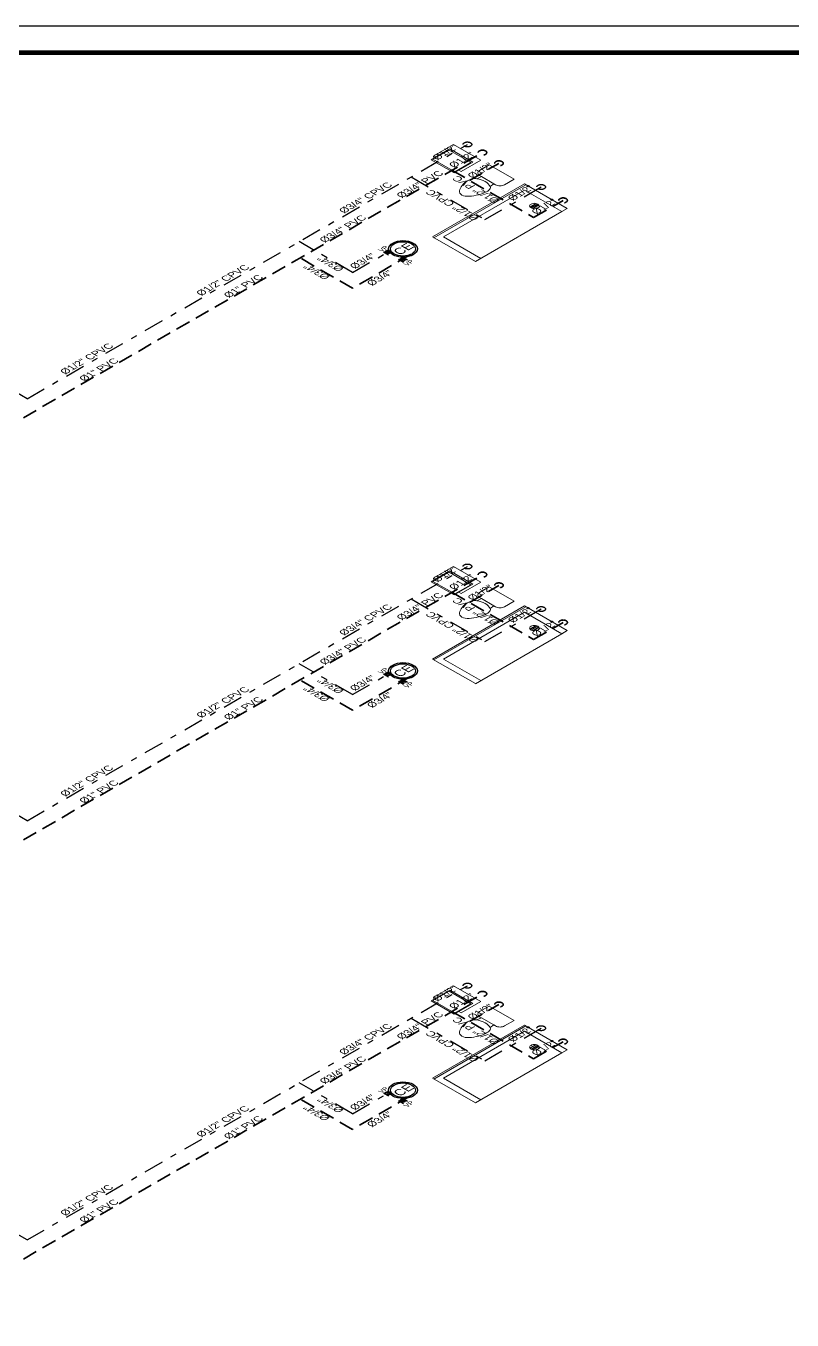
# Model space of a CAD drawing. Header units: feet. Extents: x 1019 to 2236, y -546 to 122.
# Drawn here: x 1067.83 to 1080.21, y -343.59 to -322.7 of the extents above; entities that cross this region are included whole.
import ezdxf

# ---------------------------------------------------------------- set-up
doc = ezdxf.new("R2010")
doc.units = ezdxf.units.FT
doc.header["$LTSCALE"] = 0.05
doc.header["$MEASUREMENT"] = 0
for name, pattern in [('CONTINUA', [0]), ('DASHDOT', [25.4, 12.7, -6.35, 0, -6.35]), ('HIDDEN', [9.525, 6.35, -3.175])]:
    doc.linetypes.add(name, pattern=pattern)
for name, color, linetype, lineweight in [('AGUA POTABLE', 5, 'HIDDEN', 35), ('AGUAFRIA', 5, 'HIDDEN', 30), ('I-FURN', 8, 'Continuous', 0), ('P-SANR-FIXT', 8, 'Continuous', 9)]:
    doc.layers.add(name, color=color, linetype=linetype, lineweight=lineweight)
for name, color, linetype in [('AGUA_CALIENTE', 1, 'DASHDOT'), ('MARCO', 1, 'Continuous'), ('TEXXT', 2, 'Continuous')]:
    doc.layers.add(name, color=color, linetype=linetype)
doc.styles.add('DAMIAN', font='arial.ttf', dxfattribs={"height": 0.12})

# ---------------------------------------------------------------- blocks, each defined once
blk = doc.blocks.new('A$C15954AF6')
at = {"layer": 'P-SANR-FIXT'}
for p, q in [((0, 0.813), (1.75, 0.813)), ((0, 0.813), (0.001, 0.001)), ((1.75, 0.787), (0, 0.787)), ((0.102, 0.711), (1.648, 0.711)), ((0.102, 0.711), (0.102, 0)), ((1.648, 0.711), (1.649, 0)), ((1.75, 0.813), (1.75, 0)), ((1.434, 0.387), (1.523, 0.387)), ((1.523, 0.378), (1.434, 0.378)), ((1.434, 0.36), (1.523, 0.36)), ((1.523, 0.351), (1.434, 0.351)), ((1.434, 0.333), (1.523, 0.333)), ((1.523, 0.324), (1.434, 0.324)), ((1.649, 0), (0.001, 0)), ((1.649, 0), (1.75, 0))]:
    blk.add_line(p, q, dxfattribs=at)
for centre, radius, start, end in [((1.478, 0.355), 0.0635, 0.0472, 180.0472), ((1.478, 0.355), 0.0635, 0.0472, 180.0472), ((1.478, 0.355), 0.0635, 180.0472, 0.0472), ((1.478, 0.355), 0.0635, 180.0472, 0.0472), ((1.434, 0.383), 0.00444, 90.0472, 270.0472), ((1.434, 0.355), 0.00444, 90.0472, 270.0472), ((1.523, 0.383), 0.00444, 270.0472, 90.0472), ((1.523, 0.355), 0.00444, 270.0472, 90.0472), ((1.434, 0.328), 0.00444, 90.0472, 270.0472), ((1.523, 0.328), 0.00444, 270.0472, 90.0472)]:
    blk.add_arc(centre, radius, start, end, dxfattribs=at)
blk = doc.blocks.new('bath_sink_6127 - bath_sink_6127-V2-Nivel 1')
at = {"layer": 'I-FURN'}
for p, q in [((0.293, 0.297), (-0.127, 0.297)), ((-0.127, 0.297), (-0.127, -0.29)), ((0.395, 0.244), (-0.005, 0.244)), ((-0.005, 0.244), (-0.005, -0.245)), ((0.025, -0.234), (0.025, 0.233)), ((0.025, 0.233), (0.369, 0.233)), ((0.293, 0.244), (0.293, 0.297)), ((0.369, 0.233), (0.369, -0.234)), ((0.395, -0.245), (0.395, 0.244)), ((0.293, -0.29), (-0.127, -0.29)), ((-0.005, -0.245), (0.395, -0.245)), ((0.369, -0.234), (0.025, -0.234)), ((0.293, -0.29), (0.293, -0.245))]:
    blk.add_line(p, q, dxfattribs=at)
blk = doc.blocks.new('Toilet_-_Tank_-_3D_4840 - 17_ High_ Seat Not Visible-536545-Nivel 1')
at = {"layer": 'P-SANR-FIXT'}
for p, q in [((0.248, 0.489), (-0.248, 0.489)), ((-0.248, 0.489), (-0.248, 0.298)), ((0.248, 0.298), (0.248, 0.489)), ((-0.159, 0.21), (-0.123, 0.21)), ((-0.123, 0.21), (-0.132, 0.127)), ((-0.123, 0.21), (0.123, 0.21)), ((0.132, 0.127), (0.123, 0.21)), ((0.123, 0.21), (0.159, 0.21))]:
    blk.add_line(p, q, dxfattribs=at)
for centre, radius, start, end in [((-0.159, 0.298), 0.0889, 180, 270), ((0.159, 0.298), 0.0889, 270, 360), ((-0.023, 0.008), 0.167, 151.0596, 182.709), ((-0.083, 0.041), 0.0995, 119.8981, 151.0596), ((0, -0.104), 0.266, 90.1019, 119.8981), ((0, -0.104), 0.266, 60.1019, 89.8981), ((0.083, 0.041), 0.0995, 28.9404, 60.1019), ((0.023, 0.008), 0.167, 357.291, 28.9404), ((0.25, 0.021), 0.441, 182.709, 218.5058), ((-0.25, 0.021), 0.441, 321.4942, 357.291), ((0.011, -0.169), 0.136, 218.5058, 265.219), ((-0.011, -0.169), 0.136, 274.781, 321.4942)]:
    blk.add_arc(centre, radius, start, end, dxfattribs=at)

msp = doc.modelspace()

# ---------------------------------------------------------------- hatches: boundary and pattern name
at = {"layer": 'AGUA POTABLE', "ltscale": 0.75, "extrusion": (0, 0.816497, 0.57735)}
h = msp.add_hatch(color=256, dxfattribs=at)
h.dxf.hatch_style = 1
edge = h.paths.add_edge_path()
edge.add_arc((-1075.209, 184.218), 0.0691, -135, 225)
h = msp.add_hatch(color=256, dxfattribs=at)
h.dxf.hatch_style = 1
edge = h.paths.add_edge_path()
edge.add_arc((-1075.475, 184.517), 0.0691, -135, 225)
h = msp.add_hatch(color=256, dxfattribs=at)
h.dxf.hatch_style = 1
edge = h.paths.add_edge_path()
edge.add_arc((-1076.511, 185.554), 0.0691, -135, 225)
h = msp.add_hatch(color=256, dxfattribs=at)
h.dxf.hatch_style = 1
edge = h.paths.add_edge_path()
edge.add_arc((-1075.209, 184.218), 0.0691, -135, 225)
h = msp.add_hatch(color=256, dxfattribs=at)
h.dxf.hatch_style = 1
edge = h.paths.add_edge_path()
edge.add_arc((-1075.475, 184.517), 0.0691, -135, 225)
h = msp.add_hatch(color=256, dxfattribs=at)
h.dxf.hatch_style = 1
edge = h.paths.add_edge_path()
edge.add_arc((-1076.511, 185.554), 0.0691, -135, 225)
h = msp.add_hatch(color=256, dxfattribs=at)
h.dxf.hatch_style = 1
edge = h.paths.add_edge_path()
edge.add_arc((-1075.209, 184.218), 0.0691, -135, 225)
h = msp.add_hatch(color=256, dxfattribs=at)
h.dxf.hatch_style = 1
edge = h.paths.add_edge_path()
edge.add_arc((-1075.475, 184.517), 0.0691, -135, 225)
h = msp.add_hatch(color=256, dxfattribs=at)
h.dxf.hatch_style = 1
edge = h.paths.add_edge_path()
edge.add_arc((-1076.511, 185.554), 0.0691, -135, 225)
at = {"layer": 'AGUA_CALIENTE', "ltscale": 0.5, "extrusion": (0, 0.816497, 0.57735)}
h = msp.add_hatch(color=256, dxfattribs=at)
h.dxf.hatch_style = 1
edge = h.paths.add_edge_path()
edge.add_arc((-1074.966, 183.989), 0.0691, -135, 225)
h = msp.add_hatch(color=256, dxfattribs=at)
h.dxf.hatch_style = 1
edge = h.paths.add_edge_path()
edge.add_arc((-1076.157, 185.179), 0.0691, -135, 225)
h = msp.add_hatch(color=256, dxfattribs=at)
h.dxf.hatch_style = 1
edge = h.paths.add_edge_path()
edge.add_arc((-1074.966, 183.989), 0.0691, -135, 225)
h = msp.add_hatch(color=256, dxfattribs=at)
h.dxf.hatch_style = 1
edge = h.paths.add_edge_path()
edge.add_arc((-1076.157, 185.179), 0.0691, -135, 225)
h = msp.add_hatch(color=256, dxfattribs=at)
h.dxf.hatch_style = 1
edge = h.paths.add_edge_path()
edge.add_arc((-1074.966, 183.989), 0.0691, -135, 225)
h = msp.add_hatch(color=256, dxfattribs=at)
h.dxf.hatch_style = 1
edge = h.paths.add_edge_path()
edge.add_arc((-1076.157, 185.179), 0.0691, -135, 225)
at = {"layer": 'TEXXT', "extrusion": (0, 0.816497, 0.57735)}
h = msp.add_hatch(color=256, dxfattribs=at)
h.dxf.hatch_style = 1
h.paths.add_polyline_path([(-1073.637, 186.997), (-1073.682, 186.997), (-1073.682, 187.043, -0.198912), (-1073.65, 187.03, -0.198912)])
h = msp.add_hatch(color=256, dxfattribs=at)
h.dxf.hatch_style = 1
h.paths.add_polyline_path([(-1073.682, 186.997), (-1073.682, 186.952, -0.198912), (-1073.714, 186.965, -0.198912), (-1073.728, 186.997)])
h = msp.add_hatch(color=256, dxfattribs=at)
h.dxf.hatch_style = 1
h.paths.add_polyline_path([(-1073.876, 187.207), (-1073.921, 187.207), (-1073.921, 187.253, -0.198912), (-1073.889, 187.239, -0.198912)])
h = msp.add_hatch(color=256, dxfattribs=at)
h.dxf.hatch_style = 1
h.paths.add_polyline_path([(-1073.921, 187.207), (-1073.921, 187.162, -0.198912), (-1073.954, 187.175, -0.198912), (-1073.967, 187.207)])
h = msp.add_hatch(color=256, dxfattribs=at)
h.dxf.hatch_style = 1
h.paths.add_polyline_path([(-1073.637, 186.997), (-1073.682, 186.997), (-1073.682, 187.043, -0.198912), (-1073.65, 187.03, -0.198912)])
h = msp.add_hatch(color=256, dxfattribs=at)
h.dxf.hatch_style = 1
h.paths.add_polyline_path([(-1073.682, 186.997), (-1073.682, 186.952, -0.198912), (-1073.714, 186.965, -0.198912), (-1073.728, 186.997)])
h = msp.add_hatch(color=256, dxfattribs=at)
h.dxf.hatch_style = 1
h.paths.add_polyline_path([(-1073.876, 187.207), (-1073.921, 187.207), (-1073.921, 187.253, -0.198912), (-1073.889, 187.239, -0.198912)])
h = msp.add_hatch(color=256, dxfattribs=at)
h.dxf.hatch_style = 1
h.paths.add_polyline_path([(-1073.921, 187.207), (-1073.921, 187.162, -0.198912), (-1073.954, 187.175, -0.198912), (-1073.967, 187.207)])
h = msp.add_hatch(color=256, dxfattribs=at)
h.dxf.hatch_style = 1
h.paths.add_polyline_path([(-1073.637, 186.997), (-1073.682, 186.997), (-1073.682, 187.043, -0.198912), (-1073.65, 187.03, -0.198912)])
h = msp.add_hatch(color=256, dxfattribs=at)
h.dxf.hatch_style = 1
h.paths.add_polyline_path([(-1073.682, 186.997), (-1073.682, 186.952, -0.198912), (-1073.714, 186.965, -0.198912), (-1073.728, 186.997)])
h = msp.add_hatch(color=256, dxfattribs=at)
h.dxf.hatch_style = 1
h.paths.add_polyline_path([(-1073.876, 187.207), (-1073.921, 187.207), (-1073.921, 187.253, -0.198912), (-1073.889, 187.239, -0.198912)])
h = msp.add_hatch(color=256, dxfattribs=at)
h.dxf.hatch_style = 1
h.paths.add_polyline_path([(-1073.921, 187.207), (-1073.921, 187.162, -0.198912), (-1073.954, 187.175, -0.198912), (-1073.967, 187.207)])

# ---------------------------------------------------------------- linework, layer by layer
at = {"layer": 'AGUA POTABLE', "ltscale": 0.75, "extrusion": (0, 0.816497, 0.57735)}
for p, q in [((1067.795, -329.022, 2.046), (1075.209, -324.742, -4.007)), ((1074.998, -325.19, -3.374), (1075.475, -324.915, -3.763)), ((1074.716, -325.027, -3.604), (1076.035, -325.788, -2.528)), ((1076.035, -325.788, -2.528), (1076.511, -325.513, -2.917)), ((1074.049, -326.388, -1.68), (1073.11, -326.93, -0.913)), ((1073.11, -326.93, -0.913), (1072.265, -326.442, -1.603)), ((1067.795, -335.837, -2.772), (1075.209, -331.556, -8.825)), ((1074.998, -332.004, -8.192), (1075.475, -331.729, -8.581)), ((1074.716, -331.841, -8.423), (1076.035, -332.602, -7.346)), ((1076.035, -332.602, -7.346), (1076.511, -332.327, -7.735)), ((1073.11, -333.744, -5.732), (1072.265, -333.256, -6.422)), ((1074.049, -333.202, -6.498), (1073.11, -333.744, -5.732)), ((1067.795, -342.605, -7.558), (1075.209, -338.325, -13.611)), ((1074.998, -338.772, -12.978), (1075.475, -338.497, -13.367)), ((1074.716, -338.609, -13.209), (1076.035, -339.371, -12.132)), ((1076.035, -339.371, -12.132), (1076.511, -339.096, -12.521)), ((1074.049, -339.97, -11.284), (1073.11, -340.512, -10.518)), ((1073.11, -340.512, -10.518), (1072.265, -340.024, -11.207))]:
    msp.add_line(p, q, dxfattribs=at)
for centre in [(-1075.209, 184.218, -267.464), (-1075.475, 184.517, -267.464), (-1076.511, 185.554, -267.464), (-1075.209, 184.218, -275.81), (-1075.475, 184.517, -275.81), (-1076.511, 185.554, -275.81), (-1075.209, 184.218, -284.099), (-1075.475, 184.517, -284.099), (-1076.511, 185.554, -284.099)]:
    msp.add_circle(centre, 0.0691, dxfattribs=at)
at = {"layer": 'AGUA_CALIENTE', "ltscale": 0.5, "extrusion": (0, 0.816497, 0.57735)}
for p, q in [((1067.854, -328.716, 1.612), (1074.966, -324.61, -4.195)), ((1074.057, -325.134, -3.452), (1075.248, -325.822, -2.48)), ((1075.248, -325.822, -2.48), (1076.172, -325.288, -3.234)), ((1073.111, -326.677, -1.271), (1072.248, -326.179, -1.975)), ((1073.111, -326.677, -1.271), (1073.73, -326.319, -1.777)), ((1067.854, -328.716, 1.612), (1066.728, -328.066, 0.693)), ((1067.854, -335.53, -3.206), (1074.966, -331.424, -9.013)), ((1074.057, -331.948, -8.271), (1075.248, -332.636, -7.298)), ((1075.248, -332.636, -7.298), (1076.172, -332.103, -8.053)), ((1073.111, -333.491, -6.089), (1072.248, -332.993, -6.794)), ((1073.111, -333.491, -6.089), (1073.73, -333.133, -6.595)), ((1067.854, -335.53, -3.206), (1066.728, -334.88, -4.125)), ((1067.854, -342.298, -7.992), (1074.966, -338.192, -13.799)), ((1074.057, -338.717, -13.057), (1075.248, -339.404, -12.084)), ((1075.248, -339.404, -12.084), (1076.172, -338.871, -12.839)), ((1073.111, -340.259, -10.875), (1072.248, -339.761, -11.58)), ((1073.111, -340.259, -10.875), (1073.73, -339.901, -11.381)), ((1067.854, -342.298, -7.992), (1066.728, -341.648, -8.911))]:
    msp.add_line(p, q, dxfattribs=at)
for centre in [(-1074.966, 183.989, -267.464), (-1076.157, 185.179, -267.464), (-1074.966, 183.989, -275.81), (-1076.157, 185.179, -275.81), (-1074.966, 183.989, -284.099), (-1076.157, 185.179, -284.099)]:
    msp.add_circle(centre, 0.0691, dxfattribs=at)
at = {"layer": 'AGUAFRIA', "color": 3, "linetype": 'CONTINUA', "extrusion": (0, 0.816497, 0.57735)}
for centre, radius in [((-1073.925, 186.911, -267.464), 0.233), ((-1073.925, 186.911, -267.464), 0.201), ((-1073.925, 186.911, -275.81), 0.233), ((-1073.925, 186.911, -275.81), 0.201), ((-1073.925, 186.911, -284.099), 0.233), ((-1073.925, 186.911, -284.099), 0.201)]:
    msp.add_circle(centre, radius, dxfattribs=at)
at = {"layer": 'MARCO'}
msp.add_lwpolyline([(1054.272, -322.696), (1118.772, -322.696), (1118.772, -364.696), (1054.272, -364.696)], close=True, dxfattribs=at)
at = {"layer": 'MARCO', "const_width": 0.075}
msp.add_lwpolyline([(1111.6, -323.13), (1054.706, -323.13), (1054.706, -364.262), (1111.6, -364.262)], close=True, dxfattribs=at)
at = {"layer": 'TEXXT', "extrusion": (0, 0.816497, 0.57735)}
for p, q in [((1073.613, -326.343, -1.743), (1073.694, -326.391, -1.675)), ((1073.728, -326.347, -1.738), (1073.637, -326.347, -1.738)), ((1073.677, -326.306, -1.796), (1073.759, -326.354, -1.728)), ((1073.682, -326.32, -1.775), (1073.682, -326.373, -1.701)), ((1073.852, -326.464, -1.572), (1073.934, -326.512, -1.504)), ((1073.967, -326.468, -1.567), (1073.876, -326.468, -1.567)), ((1073.916, -326.427, -1.625), (1073.998, -326.475, -1.557)), ((1073.921, -326.441, -1.604), (1073.921, -326.494, -1.529)), ((1073.613, -333.157, -6.562), (1073.694, -333.205, -6.494)), ((1073.728, -333.161, -6.556), (1073.637, -333.161, -6.556)), ((1073.677, -333.12, -6.614), (1073.759, -333.168, -6.546)), ((1073.682, -333.135, -6.593), (1073.682, -333.187, -6.519)), ((1073.852, -333.278, -6.391), (1073.934, -333.326, -6.323)), ((1073.967, -333.282, -6.385), (1073.876, -333.282, -6.385)), ((1073.916, -333.241, -6.443), (1073.998, -333.289, -6.375)), ((1073.921, -333.256, -6.422), (1073.921, -333.308, -6.348)), ((1073.613, -339.925, -11.348), (1073.694, -339.973, -11.28)), ((1073.728, -339.929, -11.342), (1073.637, -339.929, -11.342)), ((1073.677, -339.888, -11.4), (1073.759, -339.936, -11.332)), ((1073.682, -339.903, -11.379), (1073.682, -339.955, -11.305)), ((1073.852, -340.046, -11.177), (1073.934, -340.094, -11.108)), ((1073.967, -340.05, -11.171), (1073.876, -340.05, -11.171)), ((1073.916, -340.009, -11.229), (1073.998, -340.057, -11.161)), ((1073.921, -340.024, -11.208), (1073.921, -340.076, -11.134))]:
    msp.add_line(p, q, dxfattribs=at)
for centre in [(-1073.682, 186.997, -267.464), (-1073.921, 187.207, -267.464), (-1073.682, 186.997, -275.81), (-1073.921, 187.207, -275.81), (-1073.682, 186.997, -284.099), (-1073.921, 187.207, -284.099)]:
    msp.add_circle(centre, 0.0455, dxfattribs=at)

# ---------------------------------------------------------------- block references
at = {"extrusion": (0, 0.816497, 0.57735), "xscale": 1.200000000000001, "yscale": 1.200000000000001, "zscale": 1.200000000000001, "rotation": 225}
for p in [(-1075.094, 187.267, -267.464), (-1075.094, 187.267, -275.81), (-1075.094, 187.267, -284.099)]:
    msp.add_blockref('A$C15954AF6', p, dxfattribs=at)
at = {"layer": 'I-FURN', "extrusion": (-9.38133e-16, 0.816497, 0.57735), "xscale": 1.065337346494273, "yscale": 1.065337346494273, "zscale": 1.065337346494273, "rotation": 45.04719469212914}
for p in [(-1074.864, 184.303, -267.464), (-1074.864, 184.303, -275.81), (-1074.864, 184.303, -284.099)]:
    msp.add_blockref('bath_sink_6127 - bath_sink_6127-V2-Nivel 1', p, dxfattribs=at)
at = {"layer": 'P-SANR-FIXT', "extrusion": (-9.38133e-16, 0.816497, 0.57735), "xscale": 1.145881346389999, "yscale": 1.145881346389999, "zscale": 1.145881346389999, "rotation": 135.0471946921312}
for p in [(-1075.122, 185.157, -267.464), (-1075.122, 185.157, -275.81), (-1075.122, 185.157, -284.099)]:
    msp.add_blockref('Toilet_-_Tank_-_3D_4840 - 17_ High_ Seat Not Visible-536545-Nivel 1', p, dxfattribs=at)

# ---------------------------------------------------------------- texts
at = {"layer": 'TEXXT', "extrusion": (0, 0.816497, 0.57735), "style": 'DAMIAN'}
for s, insert, char_height, width, attachment_point, text_direction in [('\\A1;{\\fArial|b0|i0|c238|p34;%%C}1/2{\\fArial|b0|i0|c238|p34;"}  ', (1074.378, -324.81, -3.911), 0.144, 3.4848, 1, (0.707107, 0.408248, -0.57735)), ('\\A1;{\\fArial|b0|i0|c238|p34;%%C}1/2{\\fArial|b0|i0|c238|p34;"}  ', (1074.648, -324.932, -3.738), 0.144, 3.4848, 1, (0.707107, 0.408248, -0.57735)), ('\\A1;{\\fArial|b0|i0|c238|p34;%%C}1/2{\\fArial|b0|i0|c238|p34;"}  ', (1074.948, -325.104, -3.496), 0.144, 3.4848, 1, (0.707107, 0.408248, -0.57735)), ('\\A1;{\\fArial|b0|i0|c238|p34;%%C}3/4{\\fArial|b0|i0|c238|p34;"} PVC', (1074.492, -325.023, -3.609), 0.144, 3.4848, 3, (0.707107, 0.408248, -0.57735)), ('\\A1;{\\fArial|b0|i0|c238|p34;%%C}1/2{\\fArial|b0|i0|c238|p34;"} PVC', (1074.707, -325.168, -3.404), 0.144, 3.4848, 3, (-0.707107, 0.408248, -0.57735)), ('\\A1;{\\fArial|b0|i0|c238|p34;%%C}3/4{\\fArial|b0|i0|c238|p34;"} CPVC', (1073.666, -325.211, -3.344), 0.144, 3.4848, 3, (0.707107, 0.408248, -0.57735)), ('\\A1;{\\fArial|b0|i0|c238|p34;%%C}1/2{\\fArial|b0|i0|c238|p34;"} CPVC', (1074.275, -325.389, -3.092), 0.144, 3.4848, 3, (-0.707107, 0.408248, -0.57735)), ('\\A1;{\\fArial|b0|i0|c238|p34;%%C}1/2{\\fArial|b0|i0|c238|p34;"}  ', (1075.597, -325.466, -2.984), 0.144, 3.4848, 1, (0.707107, 0.408248, -0.57735)), ('\\A1;{\\fArial|b0|i0|c238|p34;%%C}1/2{\\fArial|b0|i0|c238|p34;"}  ', (1075.98, -325.686, -2.672), 0.144, 3.4848, 1, (0.707107, 0.408248, -0.57735)), ('\\A1;{\\fArial|b0|i0|c238|p34;%%C}3/4{\\fArial|b0|i0|c238|p34;"} PVC', (1073.248, -325.742, -2.594), 0.144, 3.4848, 3, (0.707107, 0.408248, -0.57735)), ('\\A1;{\\fArial|b0|i0|c238|p34;%%C}3/4{\\fArial|b0|i0|c238|p34;"}  ', (1073.046, -326.566, -1.428), 0.144, 3.4848, 1, (0.707107, 0.408248, -0.57735)), ('VP', (1073.637, -326.239, -1.89), 0.0943, 1.46362, 3, (0.707107, 0.408248, -0.57735)), ('CE', (1073.992, -326.191, -1.958), 0.1752, 2.71814, 3, (0.707107, 0.408248, -0.57735)), ('\\A1;{\\fArial|b0|i0|c238|p34;%%C}1/2{\\fArial|b0|i0|c238|p34;"} CPVC', (1071.36, -326.542, -1.461), 0.144, 3.4848, 3, (0.707107, 0.408248, -0.57735)), ('\\A1;{\\fArial|b0|i0|c238|p34;%%C}3/4{\\fArial|b0|i0|c238|p34;"}  ', (1072.66, -326.799, -1.098), 0.144, 3.4848, 1, (-0.707107, 0.408248, -0.57735)), ('\\A1;{\\fArial|b0|i0|c238|p34;%%C}3/4{\\fArial|b0|i0|c238|p34;"}  ', (1072.885, -326.669, -1.282), 0.144, 3.4848, 1, (-0.707107, 0.408248, -0.57735)), ('VP', (1074.049, -326.466, -1.569), 0.0943, 1.46362, 3, (0.707107, 0.408248, -0.57735)), ('\\A1;{\\fArial|b0|i0|c238|p34;%%C}1{\\fArial|b0|i0|c238|p34;"} PVC', (1071.582, -326.703, -1.233), 0.144, 3.4848, 3, (0.707107, 0.408248, -0.57735)), ('\\A1;{\\fArial|b0|i0|c238|p34;%%C}3/4{\\fArial|b0|i0|c238|p34;"}  ', (1073.322, -326.839, -1.041), 0.144, 3.4848, 1, (0.707107, 0.408248, -0.57735)), ('\\A1;{\\fArial|b0|i0|c238|p34;%%C}1/2{\\fArial|b0|i0|c238|p34;"} CPVC', (1069.162, -327.811, 0.334), 0.144, 3.4848, 3, (0.707107, 0.408248, -0.57735)), ('\\A1;{\\fArial|b0|i0|c238|p34;%%C}1{\\fArial|b0|i0|c238|p34;"} PVC', (1069.248, -328.051, 0.672), 0.144, 3.4848, 3, (0.707107, 0.408248, -0.57735)), ('\\A1;{\\fArial|b0|i0|c238|p34;%%C}1/2{\\fArial|b0|i0|c238|p34;"}  ', (1074.378, -331.624, -8.73), 0.144, 3.4848, 1, (0.707107, 0.408248, -0.57735)), ('\\A1;{\\fArial|b0|i0|c238|p34;%%C}1/2{\\fArial|b0|i0|c238|p34;"}  ', (1074.648, -331.746, -8.557), 0.144, 3.4848, 1, (0.707107, 0.408248, -0.57735)), ('\\A1;{\\fArial|b0|i0|c238|p34;%%C}1/2{\\fArial|b0|i0|c238|p34;"}  ', (1074.948, -331.918, -8.314), 0.144, 3.4848, 1, (0.707107, 0.408248, -0.57735)), ('\\A1;{\\fArial|b0|i0|c238|p34;%%C}3/4{\\fArial|b0|i0|c238|p34;"} PVC', (1074.492, -331.837, -8.428), 0.144, 3.4848, 3, (0.707107, 0.408248, -0.57735)), ('\\A1;{\\fArial|b0|i0|c238|p34;%%C}1/2{\\fArial|b0|i0|c238|p34;"} PVC', (1074.707, -331.982, -8.223), 0.144, 3.4848, 3, (-0.707107, 0.408248, -0.57735)), ('\\A1;{\\fArial|b0|i0|c238|p34;%%C}3/4{\\fArial|b0|i0|c238|p34;"} CPVC', (1073.666, -332.025, -8.162), 0.144, 3.4848, 3, (0.707107, 0.408248, -0.57735)), ('\\A1;{\\fArial|b0|i0|c238|p34;%%C}1/2{\\fArial|b0|i0|c238|p34;"} CPVC', (1074.275, -332.203, -7.91), 0.144, 3.4848, 3, (-0.707107, 0.408248, -0.57735)), ('\\A1;{\\fArial|b0|i0|c238|p34;%%C}1/2{\\fArial|b0|i0|c238|p34;"}  ', (1075.597, -332.28, -7.802), 0.144, 3.4848, 1, (0.707107, 0.408248, -0.57735)), ('\\A1;{\\fArial|b0|i0|c238|p34;%%C}1/2{\\fArial|b0|i0|c238|p34;"}  ', (1075.98, -332.5, -7.49), 0.144, 3.4848, 1, (0.707107, 0.408248, -0.57735)), ('\\A1;{\\fArial|b0|i0|c238|p34;%%C}3/4{\\fArial|b0|i0|c238|p34;"} PVC', (1073.248, -332.556, -7.412), 0.144, 3.4848, 3, (0.707107, 0.408248, -0.57735)), ('VP', (1073.637, -333.054, -6.708), 0.0943, 1.46362, 3, (0.707107, 0.408248, -0.57735)), ('CE', (1073.992, -333.005, -6.776), 0.1752, 2.71814, 3, (0.707107, 0.408248, -0.57735)), ('\\A1;{\\fArial|b0|i0|c238|p34;%%C}3/4{\\fArial|b0|i0|c238|p34;"}  ', (1072.885, -333.483, -6.1), 0.144, 3.4848, 1, (-0.707107, 0.408248, -0.57735)), ('\\A1;{\\fArial|b0|i0|c238|p34;%%C}3/4{\\fArial|b0|i0|c238|p34;"}  ', (1073.046, -333.38, -6.246), 0.144, 3.4848, 1, (0.707107, 0.408248, -0.57735)), ('VP', (1074.049, -333.28, -6.387), 0.0943, 1.46362, 3, (0.707107, 0.408248, -0.57735)), ('\\A1;{\\fArial|b0|i0|c238|p34;%%C}1/2{\\fArial|b0|i0|c238|p34;"} CPVC', (1071.36, -333.357, -6.279), 0.144, 3.4848, 3, (0.707107, 0.408248, -0.57735)), ('\\A1;{\\fArial|b0|i0|c238|p34;%%C}3/4{\\fArial|b0|i0|c238|p34;"}  ', (1072.66, -333.613, -5.917), 0.144, 3.4848, 1, (-0.707107, 0.408248, -0.57735)), ('\\A1;{\\fArial|b0|i0|c238|p34;%%C}3/4{\\fArial|b0|i0|c238|p34;"}  ', (1073.322, -333.653, -5.859), 0.144, 3.4848, 1, (0.707107, 0.408248, -0.57735)), ('\\A1;{\\fArial|b0|i0|c238|p34;%%C}1{\\fArial|b0|i0|c238|p34;"} PVC', (1071.582, -333.518, -6.052), 0.144, 3.4848, 3, (0.707107, 0.408248, -0.57735)), ('\\A1;{\\fArial|b0|i0|c238|p34;%%C}1/2{\\fArial|b0|i0|c238|p34;"} CPVC', (1069.162, -334.625, -4.485), 0.144, 3.4848, 3, (0.707107, 0.408248, -0.57735)), ('\\A1;{\\fArial|b0|i0|c238|p34;%%C}1{\\fArial|b0|i0|c238|p34;"} PVC', (1069.248, -334.865, -4.146), 0.144, 3.4848, 3, (0.707107, 0.408248, -0.57735)), ('\\A1;{\\fArial|b0|i0|c238|p34;%%C}1/2{\\fArial|b0|i0|c238|p34;"}  ', (1074.378, -338.392, -13.516), 0.144, 3.4848, 1, (0.707107, 0.408248, -0.57735)), ('\\A1;{\\fArial|b0|i0|c238|p34;%%C}1/2{\\fArial|b0|i0|c238|p34;"}  ', (1074.648, -338.514, -13.343), 0.144, 3.4848, 1, (0.707107, 0.408248, -0.57735)), ('\\A1;{\\fArial|b0|i0|c238|p34;%%C}1/2{\\fArial|b0|i0|c238|p34;"}  ', (1074.948, -338.686, -13.1), 0.144, 3.4848, 1, (0.707107, 0.408248, -0.57735)), ('\\A1;{\\fArial|b0|i0|c238|p34;%%C}3/4{\\fArial|b0|i0|c238|p34;"} PVC', (1074.492, -338.606, -13.214), 0.144, 3.4848, 3, (0.707107, 0.408248, -0.57735)), ('\\A1;{\\fArial|b0|i0|c238|p34;%%C}1/2{\\fArial|b0|i0|c238|p34;"} PVC', (1074.707, -338.751, -13.009), 0.144, 3.4848, 3, (-0.707107, 0.408248, -0.57735)), ('\\A1;{\\fArial|b0|i0|c238|p34;%%C}3/4{\\fArial|b0|i0|c238|p34;"} CPVC', (1073.666, -338.794, -12.948), 0.144, 3.4848, 3, (0.707107, 0.408248, -0.57735)), ('\\A1;{\\fArial|b0|i0|c238|p34;%%C}1/2{\\fArial|b0|i0|c238|p34;"} CPVC', (1074.275, -338.972, -12.696), 0.144, 3.4848, 3, (-0.707107, 0.408248, -0.57735)), ('\\A1;{\\fArial|b0|i0|c238|p34;%%C}1/2{\\fArial|b0|i0|c238|p34;"}  ', (1075.597, -339.048, -12.588), 0.144, 3.4848, 1, (0.707107, 0.408248, -0.57735)), ('\\A1;{\\fArial|b0|i0|c238|p34;%%C}1/2{\\fArial|b0|i0|c238|p34;"}  ', (1075.98, -339.269, -12.276), 0.144, 3.4848, 1, (0.707107, 0.408248, -0.57735)), ('\\A1;{\\fArial|b0|i0|c238|p34;%%C}3/4{\\fArial|b0|i0|c238|p34;"} PVC', (1073.248, -339.324, -12.198), 0.144, 3.4848, 3, (0.707107, 0.408248, -0.57735)), ('\\A1;{\\fArial|b0|i0|c238|p34;%%C}3/4{\\fArial|b0|i0|c238|p34;"}  ', (1073.046, -340.148, -11.032), 0.144, 3.4848, 1, (0.707107, 0.408248, -0.57735)), ('VP', (1073.637, -339.822, -11.494), 0.0943, 1.46362, 3, (0.707107, 0.408248, -0.57735)), ('CE', (1073.992, -339.774, -11.562), 0.1752, 2.71814, 3, (0.707107, 0.408248, -0.57735)), ('\\A1;{\\fArial|b0|i0|c238|p34;%%C}1/2{\\fArial|b0|i0|c238|p34;"} CPVC', (1071.36, -340.125, -11.065), 0.144, 3.4848, 3, (0.707107, 0.408248, -0.57735)), ('\\A1;{\\fArial|b0|i0|c238|p34;%%C}3/4{\\fArial|b0|i0|c238|p34;"}  ', (1072.66, -340.381, -10.702), 0.144, 3.4848, 1, (-0.707107, 0.408248, -0.57735)), ('\\A1;{\\fArial|b0|i0|c238|p34;%%C}3/4{\\fArial|b0|i0|c238|p34;"}  ', (1072.885, -340.252, -10.886), 0.144, 3.4848, 1, (-0.707107, 0.408248, -0.57735)), ('VP', (1074.049, -340.049, -11.173), 0.0943, 1.46362, 3, (0.707107, 0.408248, -0.57735)), ('\\A1;{\\fArial|b0|i0|c238|p34;%%C}1{\\fArial|b0|i0|c238|p34;"} PVC', (1071.582, -340.286, -10.838), 0.144, 3.4848, 3, (0.707107, 0.408248, -0.57735)), ('\\A1;{\\fArial|b0|i0|c238|p34;%%C}3/4{\\fArial|b0|i0|c238|p34;"}  ', (1073.322, -340.422, -10.645), 0.144, 3.4848, 1, (0.707107, 0.408248, -0.57735)), ('\\A1;{\\fArial|b0|i0|c238|p34;%%C}1/2{\\fArial|b0|i0|c238|p34;"} CPVC', (1069.162, -341.394, -9.271), 0.144, 3.4848, 3, (0.707107, 0.408248, -0.57735)), ('\\A1;{\\fArial|b0|i0|c238|p34;%%C}1{\\fArial|b0|i0|c238|p34;"} PVC', (1069.248, -341.633, -8.932), 0.144, 3.4848, 3, (0.707107, 0.408248, -0.57735))]:
    msp.add_mtext(s, dxfattribs=dict(at, insert=insert, char_height=char_height, width=width, attachment_point=attachment_point, text_direction=text_direction))

doc.saveas('drawing.dxf')
